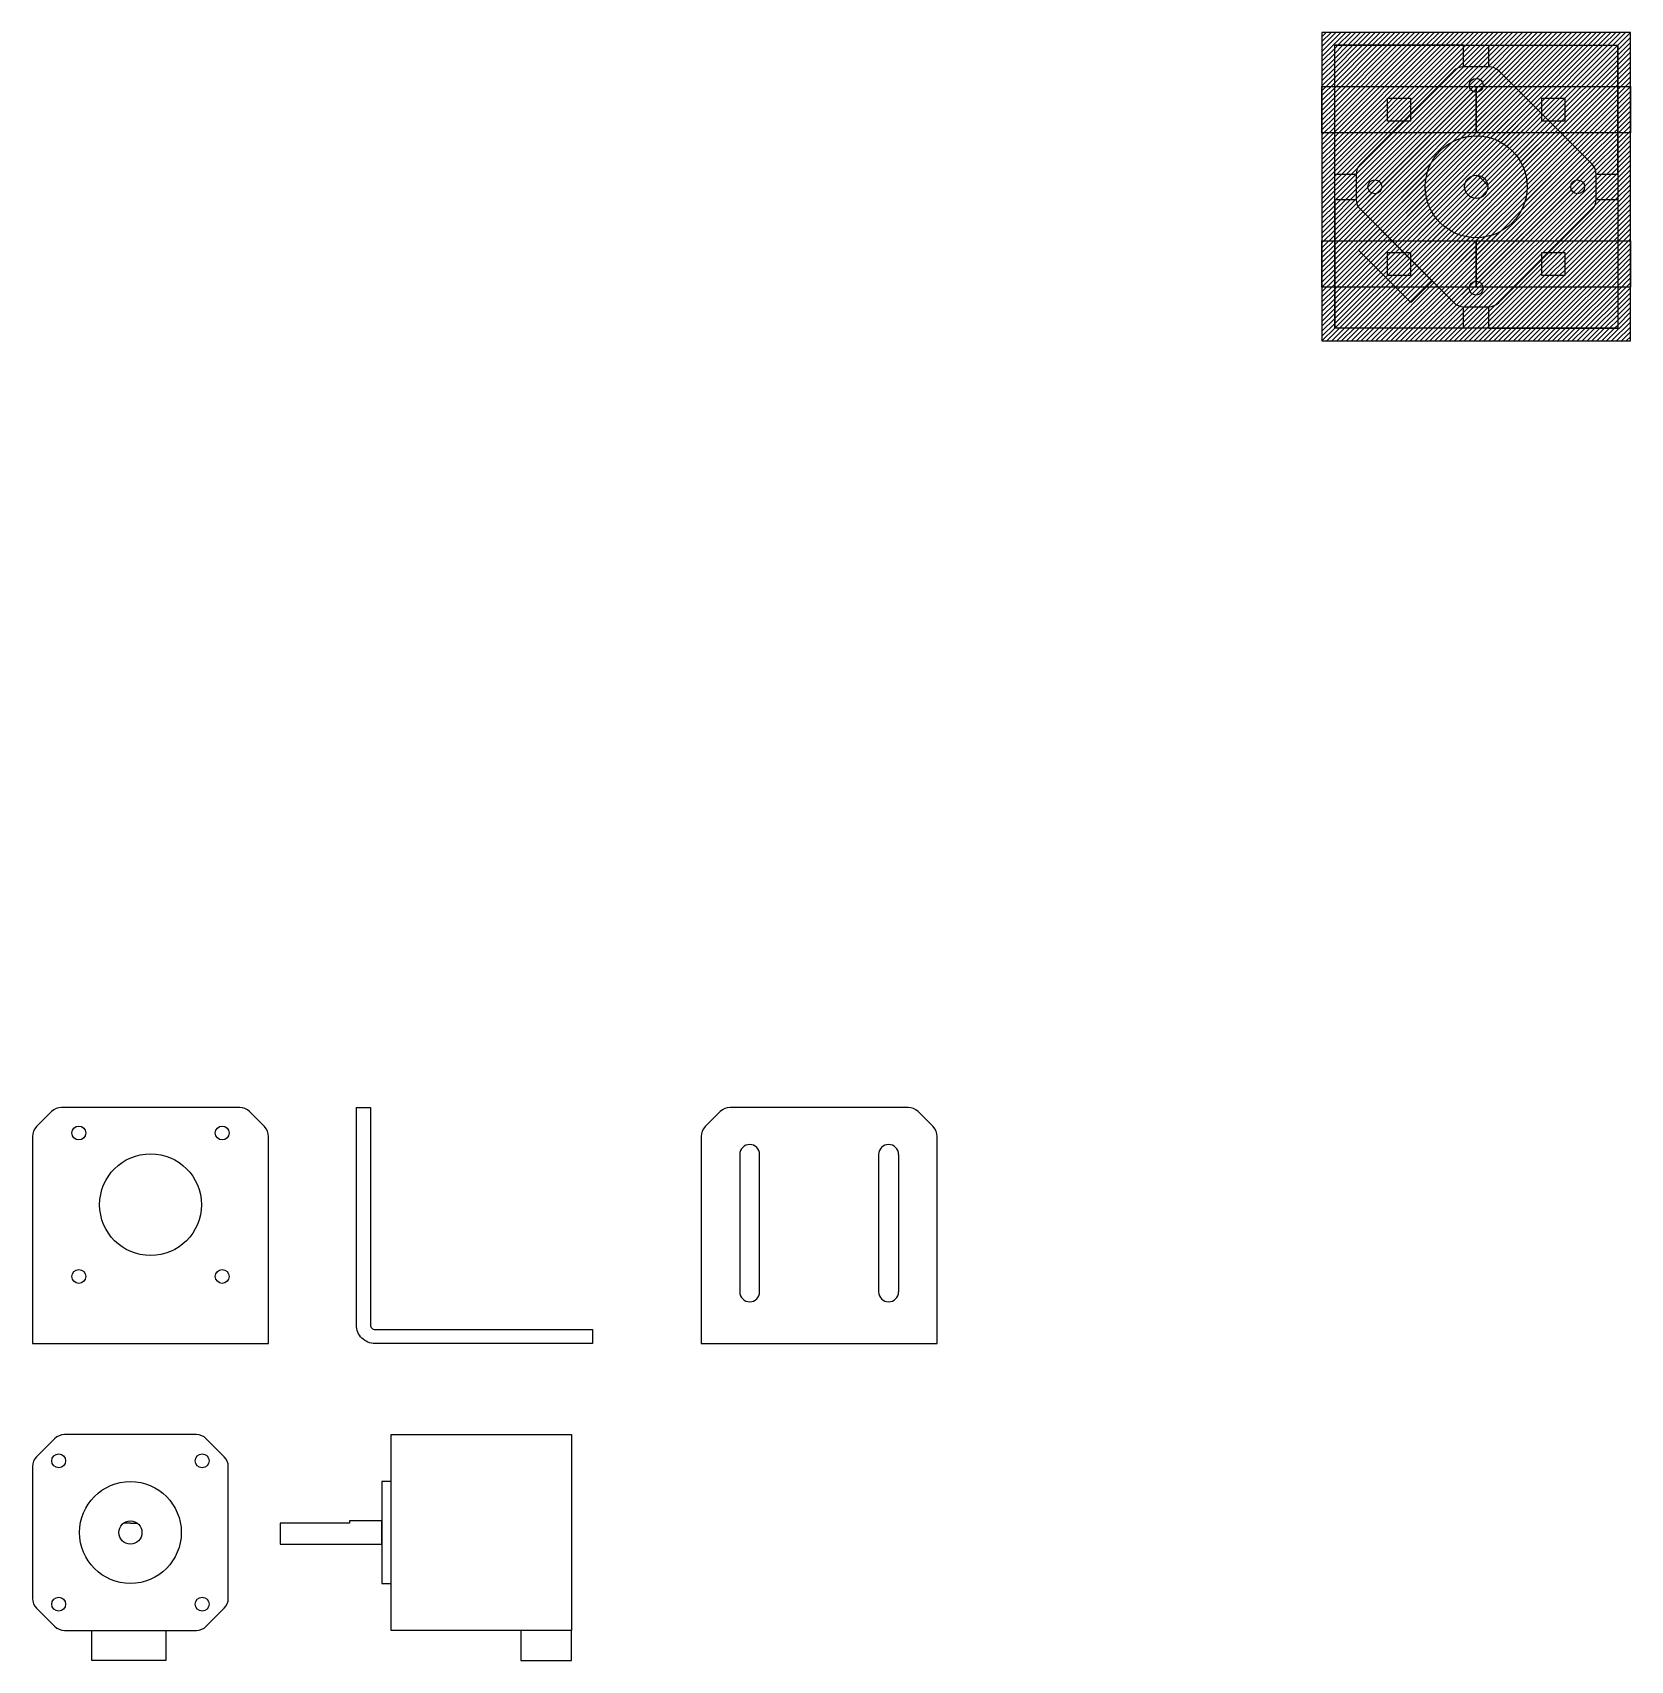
# Model space of a CAD drawing. Header units: inches. Extents: x 0 to 346, y -6 to 346.
import ezdxf

# ---------------------------------------------------------------- set-up
doc = ezdxf.new("R2010")
doc.units = ezdxf.units.IN
doc.header["$MEASUREMENT"] = 0
for name, color, linetype in [('3d print case', 164, 'Continuous'), ('3d print film', 132, 'Continuous'), ('LEDs', 252, 'Continuous'), ('Motors', 244, 'Continuous')]:
    doc.layers.add(name, color=color, linetype=linetype)

msp = doc.modelspace()

# ---------------------------------------------------------------- hatches: boundary and pattern name
at = {"layer": '3d print case'}
h = msp.add_hatch(dxfattribs=at)
h.set_pattern_fill('ANSI31', color=256, scale=6)
h.paths.add_polyline_path([(314, 290.58, 1), (311, 290.58, 1)], flags=16)
h.paths.add_polyline_path([(301.5, 312.5, 1), (323.5, 312.5, 1)], flags=16)
h.paths.add_polyline_path([(315, 312.5, -1), (310, 312.5, -1)], flags=0)
h.paths.add_polyline_path([(311, 334.42, 1), (314, 334.42, 1)], flags=16)
h.paths.add_polyline_path([(332.92, 312.5, 1), (335.92, 312.5, 1)], flags=16)
h.paths.add_polyline_path([(292.08, 312.5, 1), (289.08, 312.5, 1)], flags=16)
h.paths.add_polyline_path([(345.83, 345.83), (279.17, 345.83), (279.17, 279.17), (345.83, 279.17)])
h.paths.add_polyline_path([(309.75, 338.42, 0.198912), (307.63, 337.54), (287.46, 317.37, 0.198912), (286.58, 315.25), (281.92, 315.25), (281.92, 343.08), (309.75, 343.08)], flags=16)
h.paths.add_polyline_path([(315.25, 338.42), (315.25, 343.08), (343.08, 343.08), (343.08, 315.25), (338.42, 315.25, 0.198912), (337.54, 317.37), (317.37, 337.54, 0.198912)], flags=16)
h.paths.add_polyline_path([(286.58, 309.75, 0.198912), (287.46, 307.63), (307.63, 287.46, 0.198912), (309.75, 286.58), (309.75, 281.92), (281.92, 281.92), (281.92, 309.75)], flags=16)
h.paths.add_polyline_path([(338.42, 309.75), (343.08, 309.75), (343.08, 281.92), (315.25, 281.92), (315.25, 286.58, 0.198912), (317.37, 287.46), (337.54, 307.63, 0.198912)], flags=16)
at = {"layer": '3d print film'}
h = msp.add_hatch(dxfattribs=at)
h.set_pattern_fill('ANSI31', color=256, scale=6)
h.paths.add_polyline_path([(345.83, 345.83), (279.17, 345.83), (279.17, 279.17), (345.83, 279.17)])
h.paths.add_polyline_path([(315.25, 338.42), (315.25, 343.08), (343.08, 343.08), (343.08, 315.25), (338.42, 315.25, 0.198912), (337.54, 317.37), (317.37, 337.54, 0.198912)], flags=16)
h.paths.add_polyline_path([(309.75, 338.42, 0.198912), (307.63, 337.54), (287.46, 317.37, 0.198912), (286.58, 315.25), (281.92, 315.25), (281.92, 343.08), (309.75, 343.08)], flags=16)
h.paths.add_polyline_path([(338.42, 309.75), (343.08, 309.75), (343.08, 281.92), (315.25, 281.92), (315.25, 286.58, 0.198912), (317.37, 287.46), (337.54, 307.63, 0.198912)], flags=16)
h.paths.add_polyline_path([(286.58, 309.75, 0.198912), (287.46, 307.63), (307.63, 287.46, 0.198912), (309.75, 286.58), (309.75, 281.92), (281.92, 281.92), (281.92, 309.75)], flags=16)
h = msp.add_hatch(dxfattribs=at)
h.set_pattern_fill('ANSI31', color=256, scale=6)
h.paths.add_polyline_path([(309.75, 338.42), (309.75, 343.08), (281.92, 343.08), (281.92, 315.25), (286.58, 315.25, -0.198912), (287.46, 317.37), (307.63, 337.54, -0.198912)])
h = msp.add_hatch(dxfattribs=at)
h.set_pattern_fill('ANSI31', color=256, scale=6)
h.paths.add_polyline_path([(343.08, 343.08), (315.25, 343.08), (315.25, 338.42, -0.198912), (317.37, 337.54), (337.54, 317.37, -0.198912), (338.42, 315.25), (343.08, 315.25)])
h.paths.add_polyline_path([(287.46, 307.63, -0.198912), (286.58, 309.75), (281.92, 309.75), (281.92, 281.92), (309.75, 281.92), (309.75, 286.58, -0.198912), (307.63, 287.46)])
h.paths.add_polyline_path([(343.08, 309.75), (338.42, 309.75, -0.198912), (337.54, 307.63), (317.37, 287.46, -0.198912), (315.25, 286.58), (315.25, 281.92), (343.08, 281.92)])

# ---------------------------------------------------------------- linework, layer by layer
for q in [(20.15, 23.65), (23.15, 23.65)]:
    msp.add_line((21.65, 23.65), q)
for points in [[(47.38, 112.62, 0.198912), (45.26, 113.5), (6.74, 113.5, 0.198912), (4.62, 112.62), (1.38, 109.38, 0.198912), (0.5, 107.26), (0.5, 62.5), (51.5, 62.5), (51.5, 107.26, 0.198912), (50.62, 109.38), (47.38, 112.62)], [(121.5, 62.5), (74.5, 62.5, -0.414214), (70.5, 66.5), (70.5, 113.5), (73.5, 113.5), (73.5, 66.5, 0.414214), (74.5, 65.5), (121.5, 65.5), (121.5, 62.5)], [(191.88, 112.62, 0.198912), (189.76, 113.5), (151.24, 113.5, 0.198912), (149.12, 112.62), (145.88, 109.38, 0.198912), (145, 107.26), (145, 62.5), (196, 62.5), (196, 107.26, 0.198912), (195.12, 109.38), (191.88, 112.62)]]:
    msp.add_lwpolyline(points, format="xyb")
for points in [[(153.34, 103.35), (153.34, 73.65)], [(157.63, 73.65), (157.63, 103.35)], [(183.37, 73.65), (183.37, 103.35)], [(187.66, 103.35), (187.66, 73.65)], [(54, 23.65), (54, 19.15), (76, 19.15), (76, 24.15), (69, 24.15)], [(69, 24.15), (69, 23.65), (54, 23.65)]]:
    msp.add_lwpolyline(points)
msp.add_lwpolyline([(42.8, 7.39), (42.8, 35.91, 0.198912), (41.92, 38.03), (38.03, 41.92, 0.198912), (35.91, 42.8), (7.39, 42.8, 0.198912), (5.27, 41.92), (1.38, 38.03, 0.198912), (0.5, 35.91), (0.5, 7.39, 0.198912), (1.38, 5.27), (5.27, 1.38, 0.198912), (7.39, 0.5), (35.91, 0.5, 0.198912), (38.03, 1.38), (41.92, 5.27, 0.198912)], format="xyb", close=True)
for points in [[(78, 42.8), (117, 42.8), (117, 0.5), (78, 0.5)], [(78, 32.65), (76, 32.65), (76, 10.65), (78, 10.65)], [(13.33, 0.5), (29.33, 0.5), (29.33, -6), (13.33, -6)], [(117, 0.5), (106, 0.5), (106, -6), (117, -6)]]:
    msp.add_lwpolyline(points, close=True)
for centre, radius in [((10.5, 108), 1.5), ((41.5, 108), 1.5), ((26, 92.5), 11), ((10.5, 77), 1.5), ((41.5, 77), 1.5), ((6.15, 37.15), 1.5), ((37.15, 37.15), 1.5), ((21.65, 21.65), 11), ((21.65, 21.65), 2.5), ((6.15, 6.15), 1.5), ((37.15, 6.15), 1.5)]:
    msp.add_circle(centre, radius)
for centre, start, end in [((155.49, 103.35), 0, 180), ((185.51, 103.35), 0, 180), ((155.49, 73.65), 180, 0), ((185.51, 73.65), 180, 0)]:
    msp.add_arc(centre, 2.15, start, end)
at = {"layer": '3d print case'}
for p, q in [((281.92, 315.25), (281.92, 343.08)), ((309.75, 343.08), (281.92, 343.08)), ((309.75, 338.42), (309.75, 343.08)), ((315.25, 343.08), (343.08, 343.08)), ((315.25, 338.42), (315.25, 343.08)), ((343.08, 315.25), (343.08, 343.08)), ((281.92, 315.25), (286.58, 315.25)), ((338.42, 315.25), (343.08, 315.25)), ((281.92, 309.75), (286.58, 309.75)), ((281.92, 309.75), (281.92, 281.92)), ((338.42, 309.75), (343.08, 309.75)), ((343.08, 309.75), (343.08, 281.92)), ((309.75, 281.92), (309.75, 286.58)), ((315.25, 281.92), (315.25, 286.58)), ((309.75, 281.92), (281.92, 281.92)), ((315.25, 281.92), (343.08, 281.92))]:
    msp.add_line(p, q, dxfattribs=at)
msp.add_lwpolyline([(345.83, 345.83), (279.17, 345.83), (279.17, 279.17), (345.83, 279.17)], close=True, dxfattribs=at)
for points in [[(309.75, 338.42, 0.198912), (307.63, 337.54), (287.46, 317.37, 0.198912), (286.58, 315.25)], [(338.42, 315.25), (338.42, 315.25, 0.198912), (337.54, 317.37), (317.37, 337.54, 0.198912), (315.25, 338.42)], [(286.58, 309.75, 0.198912), (287.46, 307.63), (307.63, 287.46, 0.198912), (309.75, 286.58)], [(315.25, 286.58, 0.198912), (317.37, 287.46), (337.54, 307.63, 0.198912), (338.42, 309.75)]]:
    msp.add_lwpolyline(points, format="xyb", dxfattribs=at)
at = {"layer": '3d print film'}
msp.add_lwpolyline([(281.92, 343.08), (343.08, 343.08), (343.08, 281.92), (281.92, 281.92)], close=True, dxfattribs=at)
at = {"layer": 'LEDs'}
for points in [[(279.17, 334.17), (312.5, 334.17), (312.5, 324.17), (279.17, 324.17)], [(293.33, 331.67), (298.33, 331.67), (298.33, 326.67), (293.33, 326.67)], [(312.5, 334.17), (345.83, 334.17), (345.83, 324.17), (312.5, 324.17)], [(326.67, 331.67), (331.67, 331.67), (331.67, 326.67), (326.67, 326.67)], [(279.17, 300.83), (312.5, 300.83), (312.5, 290.83), (279.17, 290.83)], [(312.5, 300.83), (345.83, 300.83), (345.83, 290.83), (312.5, 290.83)], [(293.33, 298.33), (298.33, 298.33), (298.33, 293.33), (293.33, 293.33)], [(326.67, 298.33), (331.67, 298.33), (331.67, 293.33), (326.67, 293.33)]]:
    msp.add_lwpolyline(points, close=True, dxfattribs=at)
at = {"layer": 'Motors'}
for q in [(312.85, 314.97), (314.97, 312.85)]:
    msp.add_line((313.91, 313.91), q, dxfattribs=at)
msp.add_lwpolyline([(317.37, 287.46), (337.54, 307.63, 0.198912), (338.42, 309.75), (338.42, 315.25, 0.198912), (337.54, 317.37), (317.37, 337.54, 0.198912), (315.25, 338.42), (309.75, 338.42, 0.198912), (307.63, 337.54), (287.46, 317.37, 0.198912), (286.58, 315.25), (286.58, 309.75, 0.198912), (287.46, 307.63), (307.63, 287.46, 0.198912), (309.75, 286.58), (315.25, 286.58, 0.198912)], format="xyb", close=True, dxfattribs=at)
msp.add_lwpolyline([(291.66, 303.43), (302.97, 292.12), (298.38, 287.52), (287.06, 298.83)], close=True, dxfattribs=at)
for centre, radius in [((312.5, 334.42), 1.5), ((312.5, 312.5), 11), ((290.58, 312.5), 1.5), ((312.5, 312.5), 2.5), ((334.42, 312.5), 1.5), ((312.5, 290.58), 1.5)]:
    msp.add_circle(centre, radius, dxfattribs=at)

doc.saveas('drawing.dxf')
